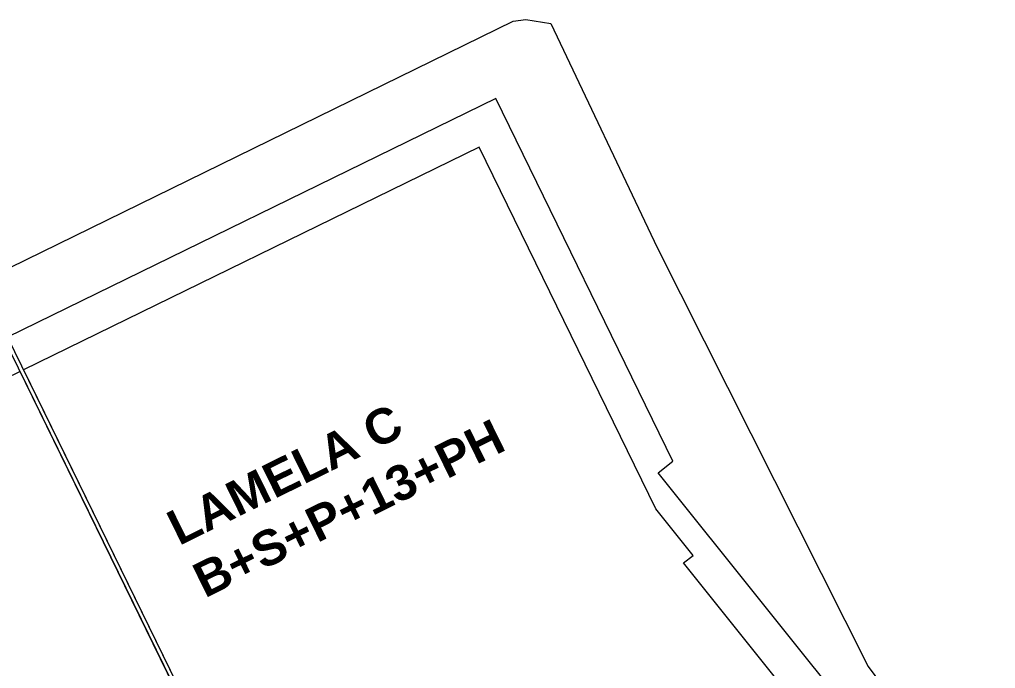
# Model space of a CAD drawing. Header units: metres. Extents: x 7511866 to 7512109, y 4692276 to 4692509.
# Drawn here: x 7511916.71 to 7511956.94, y 4692387.76 to 4692414.51 of the extents above; entities that cross this region are included whole.
import ezdxf

# ---------------------------------------------------------------- set-up
doc = ezdxf.new("R2010")
doc.units = ezdxf.units.M
doc.layers.get('0').update_dxf_attribs({"lineweight": 0})
for name, color, linetype, lineweight, true_color in [('A - Bodrumi -1 Polyline_Pen_No__23', 7, 'Continuous', 0, 0xff6600), ('A - Kati karakteristik polyline_Pen_No__8', 7, 'Continuous', 0, 0xa80f02), ('A - objekti 1 gjendja faktike_Pen_No__3', 7, 'Continuous', 0, 0xff6600)]:
    doc.layers.add(name, color=color, linetype=linetype, lineweight=lineweight, true_color=true_color)
for name, color, linetype, lineweight in [('A - Bodrumi -2 Polyline_Pen_No__75', 6, 'Continuous', 0), ('ll-cde-shtyllat', 7, 'Continuous', 0), ('Parcela Baze', 7, 'Continuous', 0)]:
    doc.layers.add(name, color=color, linetype=linetype, lineweight=lineweight)
doc.styles.add('GENERATED_STYLE_1', font='arialbd.ttf')

# ---------------------------------------------------------------- blocks, each defined once
blk = doc.blocks.new('A$C51214811')
for points in [[(443.31, 173.75, -0.000001), (443.33, 190.23, -0.415883)], [(98.06, 90.5, -0.000001), (113.4, 90.48, -0.426088)], [(102.62, 138.06, -0.000001), (113.4, 138.04, -0.0589)]]:
    blk.add_lwpolyline(points, format="xyb")

msp = doc.modelspace()

# ---------------------------------------------------------------- linework, layer by layer
at = {"layer": 'A - Bodrumi -1 Polyline_Pen_No__23', "color": 30, "linetype": 'Continuous', "lineweight": 20, "true_color": 0xff6600}
msp.add_lwpolyline([(7511916.218, 4692401.416), (7511925.22, 4692382.997), (7511934.523, 4692371.382), (7511951.633, 4692385.087), (7511943.037, 4692395.819), (7511943.647, 4692396.307), (7511936.343, 4692411.251)], close=True, dxfattribs=at)
at = {"layer": 'A - Bodrumi -2 Polyline_Pen_No__75', "color": 6, "linetype": 'Continuous', "lineweight": 20}
msp.add_lwpolyline([(7511903.687, 4692370.804), (7511925.744, 4692381.583), (7511916.084, 4692401.35), (7511894.027, 4692390.57)], close=True, dxfattribs=at)
at = {"layer": 'A - Kati karakteristik polyline_Pen_No__8', "color": 14, "linetype": 'Continuous', "true_color": 0xa80f02}
for points in [[(7511925.22, 4692382.997), (7511926.989, 4692383.862), (7511936.023, 4692372.584), (7511950.462, 4692384.149), (7511944.085, 4692392.11), (7511944.476, 4692392.423), (7511942.937, 4692394.344), (7511935.654, 4692409.245), (7511916.877, 4692400.068)], [(7511903.029, 4692372.151), (7511920.908, 4692380.889), (7511921.61, 4692379.452), (7511925.788, 4692381.494), (7511916.742, 4692400.002), (7511894.685, 4692389.223)]]:
    msp.add_lwpolyline(points, close=True, dxfattribs=at)
at = {"layer": 'Parcela Baze', "flags": 128}
msp.add_lwpolyline([(7511868.089, 4692380.675), (7511937.066, 4692414.438), (7511937.581, 4692414.509), (7511938.619, 4692414.346), (7511942.993, 4692405.116), (7511951.692, 4692387.847), (7511952.79, 4692386.36), (7511954.994, 4692383.377), (7511958.422, 4692378.737), (7511962.664, 4692376.104), (7511969.659, 4692368.194), (7511977.522, 4692360.323), (7511977.965, 4692359.554), (7511977.935, 4692358.579), (7511977.366, 4692357.776), (7511935.682, 4692324.288), (7511925.491, 4692332.643), (7511912.211, 4692343.575)], dxfattribs=at)

# ---------------------------------------------------------------- block references
at = {"layer": 'll-cde-shtyllat', "xscale": 0.05993101123899882, "yscale": 0.05993101123899882, "zscale": 0.05993101123899882, "rotation": 308.7325131062978}
msp.add_blockref('A$C51214811', (7511930.978, 4692368.487), dxfattribs=at)

# ---------------------------------------------------------------- texts
at = {"layer": 'A - objekti 1 gjendja faktike_Pen_No__3', "color": 0, "linetype": 'Continuous', "lineweight": 18, "insert": (7511924.361, 4692390.624), "char_height": 1.44603, "attachment_point": 7, "rotation": 26.2086, "style": 'GENERATED_STYLE_1'}
msp.add_mtext('\\A1;LAMELA C\\PB+S+P+13+PH', dxfattribs=at)

doc.saveas('drawing.dxf')
